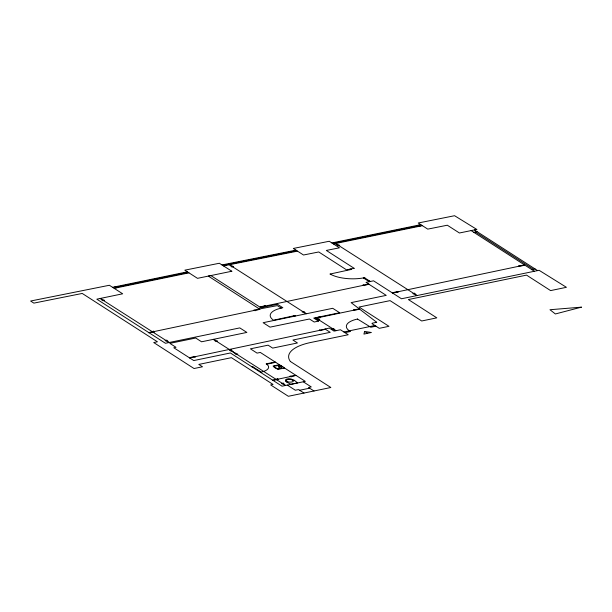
<?xml version="1.0" encoding="UTF-8"?>
<svg xmlns="http://www.w3.org/2000/svg" width="612" height="612" viewBox="0 0 612 612"><rect width="100%" height="100%" fill="white"/><g stroke="black" fill="none" stroke-linecap="round" stroke-linejoin="round"><path stroke-width="0.92" d="M364.599 331.436L363.926 334.098L371.362 332.484L364.599 331.436L367.621 333.295M280.885 366.512L281.428 366.527M281.405 366.619L280.885 366.603M283.563 368.233C284.871 367.736 280.044 364.752 278.414 364.936M278.123 368.921L280.839 368.302A1.997 0.75 1.4 0 0 281.543 367.506M274.314 366.083L274.046 366.305A15.017 5.653 1.4 0 0 278.016 368.898M281.206 308.119L279.263 308.609A24.159 9.088 1.4 0 0 272.432 319.38L273.533 320.206L294.992 315.555L295.642 315.96M357.515 319.036L355.526 319.518A23.891 8.989 1.4 0 0 348.733 330.365L349.888 331.191M330.09 274.038L351.013 269.502M368.6 281.298L369.679 281.061M252.396 367.154L253.077 367.009M278.651 367.07L280.089 366.756M265.34 306.023L363.505 285.299M154.033 331.574L254.477 310.376M397.678 291.832L519.19 266.182M194.815 356.742L319.892 330.319M278.077 379.157L290.516 376.533M319.693 317.376L354.088 310.131M343.906 331.979L374.858 325.507M344.946 332.653L350.37 331.528L349.284 330.863M375.944 326.173L370.788 327.244L357.462 319.02M112.593 287.319L187.394 271.843M115.538 287.365L186.071 272.791M114.169 288.328L188.97 272.853M275.186 361.998L266.143 363.865L266.641 364.209L275.729 362.335M299.559 390.272L309.55 388.199M331.865 242.949L420.827 224.665M334.81 243.002L419.457 225.629M333.418 243.943L422.402 225.675M279.409 364.714L273.105 366.014A15.721 5.913 1.4 0 0 278.223 369.327M278.223 369.319L284.526 368.026M473.787 232.3L477.046 231.642M531.882 269.655L535.14 268.997M224.948 265.004L294.51 251.073M221.972 264.942L295.933 250.147M223.525 265.929L297.478 251.142M364.002 278.345L365.119 278.131M251.907 366.81L252.565 366.687L261.309 372.081L262.602 371.759A16.119 6.066 1.4 0 0 267.153 364.591L266.419 364.041M363.956 277.825L361.738 278.2A25.39 9.555 1.4 0 1 331.635 274.826L330.159 274.046M274.268 366.091L276.838 365.724M335.567 243.5L339.767 245.42L337.977 245.779L334.014 242.505M286.821 382.11L290.93 384.305L297.616 382.905L294.571 380.503M349.819 269.219L351.54 269.418L350.898 268.982M278.919 366.626L279.829 367.192M314.055 390.984L308.486 387.503L311.263 386.929L303.307 381.796M304.011 393.057L298.495 389.576L295.321 390.219L287.326 385.093M338.834 245.596L413.735 293.431M318.791 319.824L332.553 328.621M232.698 266.817L302.955 311.669M216.732 341.42L230.441 350.186M236.982 354.371L282.331 383.364M103.497 300.546L165.898 340.402M418.677 225.109L420.253 226.119M293.752 250.568L295.336 251.578M185.275 272.302L186.821 273.296M114.742 286.875L116.318 287.885M474.377 229.921L537.642 270.611M475.44 231.971L533.488 269.326M471.118 230.579L534.383 271.269M370.321 281.489L364.431 277.71L363.398 277.932L369.25 281.696M290.356 361.47L330.847 387.503L288.344 396.285L270.657 384.925L273.029 384.435L231.42 357.668L198.801 364.423L202.495 366.779L194.042 368.523L153.727 342.552L157.422 341.787L82.237 293.446L33.874 303.116L30.6 301.028L109.38 285.261L122.668 293.798L96.811 299.169L165.439 343.278L239.789 327.902L246.873 332.423L201.547 341.794L195.741 338.015L169.853 343.37L175.996 347.31L173.8 347.761L193.752 360.56L230.395 352.971L282.033 386.187L305.312 381.375L260.314 352.443L257.055 353.109L250.423 348.825L268.102 345.176L272.669 348.106L297.44 342.972L292.918 340.035L330.22 332.331L324.972 328.981L329.317 328.086L334.022 331.107L340.44 329.761L348.22 334.749L310.781 342.483A45.495 17.113 1.4 0 0 290.371 361.463M224.168 264.483L225.698 265.509M293.293 315.899L293.928 316.335M279.08 365.953A9.777 3.68 1.4 0 1 281.474 367.506M276.884 365.731A1.997 0.75 1.4 0 1 279.095 365.945M285.728 381.115A7.497 2.823 1.4 0 1 285.444 380.228A5.24 1.974 1.4 0 1 285.995 379.448A3.014 1.132 1.4 0 1 288.788 378.866A5.256 1.974 1.4 0 1 290.96 379.103M286.86 382.095A10.557 3.97 1.4 0 1 285.743 381.115M292.911 380.304A3.282 1.232 1.4 0 1 291.802 381.98A3.282 1.232 1.4 0 1 287.303 381.467A5.898 2.219 1.4 0 1 286.6 380.825A4.559 1.714 1.4 0 1 286.493 380.259A3.542 1.331 1.4 0 1 286.936 379.731M292.85 380.312A4.46 1.675 1.4 0 0 291.863 379.815A5.041 1.897 1.4 0 0 290.44 379.44A3.534 1.331 1.4 0 0 288.963 379.295M286.898 379.731A2.479 0.933 1.4 0 1 288.963 379.302M290.914 379.103A8.323 3.129 1.4 0 1 293.056 379.708A7.857 2.961 1.4 0 1 294.594 380.496M278.904 366.879L279.913 366.932L278.904 366.879M264.774 305.671L259.993 307.163L265.914 306.375L264.774 305.671M259.825 309.236L255.043 310.728L253.903 310.024L277.297 305.618L281.153 308.111L282.866 307.737L277.42 304.263L260.85 307.691L210.857 275.568L208.302 276.096L259.825 309.236M153.505 331.214L148.678 332.714L154.599 331.926L153.505 331.214M368.852 284.159L364.025 285.659L362.931 284.947L368.852 284.159M397.104 291.48L392.277 292.972L398.198 292.192L397.104 291.48M524.538 265.042L519.71 266.541L518.616 265.83L524.538 265.042M319.15 317.039L314.339 318.508L320.26 317.727L319.15 317.039M277.504 378.805L272.7 380.282L278.575 379.501L277.504 378.805M194.295 356.383L189.437 357.859L195.358 357.071L194.295 356.383M359.481 308.991L354.631 310.468L353.568 309.771L359.481 308.991M325.27 329.202L320.42 330.679L319.349 329.99L325.27 329.202M295.871 375.401L291.014 376.877L289.95 376.181L295.871 375.401M581.4 307.163L555.375 313.964L549.966 309.726L581.4 307.163M104.4 300.347L102.64 300.729L100.223 298.449L104.4 300.347M303.812 311.485L302.053 311.868L306.222 313.765L303.812 311.485M414.592 293.247L412.832 293.622L417.009 295.519L414.592 293.247M319.693 319.632L317.934 320.015L315.517 317.735L319.693 319.632M231.298 349.995L229.538 350.378L237.838 354.18L236.079 354.562L231.298 349.995M333.456 328.422L331.696 328.805L335.873 330.702L333.456 328.422M318.439 321.116L314.17 322.011L309.465 318.997L270.014 327.145L263.122 322.7L332.721 308.303L339.66 312.74L313.78 318.087L318.439 321.116M376.678 322.264L372.632 323.121A1.331 0.505 1.4 0 0 372.173 323.763L379.256 328.33L388.972 326.318L359.022 307.048L390.058 300.63L421.706 320.986L436.807 317.85L408.372 299.559L526.527 275.109L550.601 290.601L566.421 287.311L539.088 270.297L401.487 298.771L373.55 280.816L366.022 282.377L386.241 295.374L351.127 302.626L376.678 322.264M354.126 268.308L346.56 269.877L318.753 251.968L303.506 255.005L293.316 248.457L329.248 241.258L339.446 247.814L326.334 250.438L354.126 268.308M231.818 271.238L197.5 278.338L184.809 270.167L219.356 263.252L231.818 271.238M476.794 229.423L459.428 232.996L447.318 225.216L427.75 229.125L418.241 222.998L454.578 215.715L476.794 229.423M233.6 266.625L231.81 266.985L229.401 264.705L233.6 266.625M166.831 340.226L165.041 340.586L169.195 342.513L166.831 340.226M217.62 341.251L215.829 341.618L213.42 339.339L217.62 341.251M283.234 383.173L281.451 383.533L285.605 385.461L283.234 383.173"/></g></svg>
